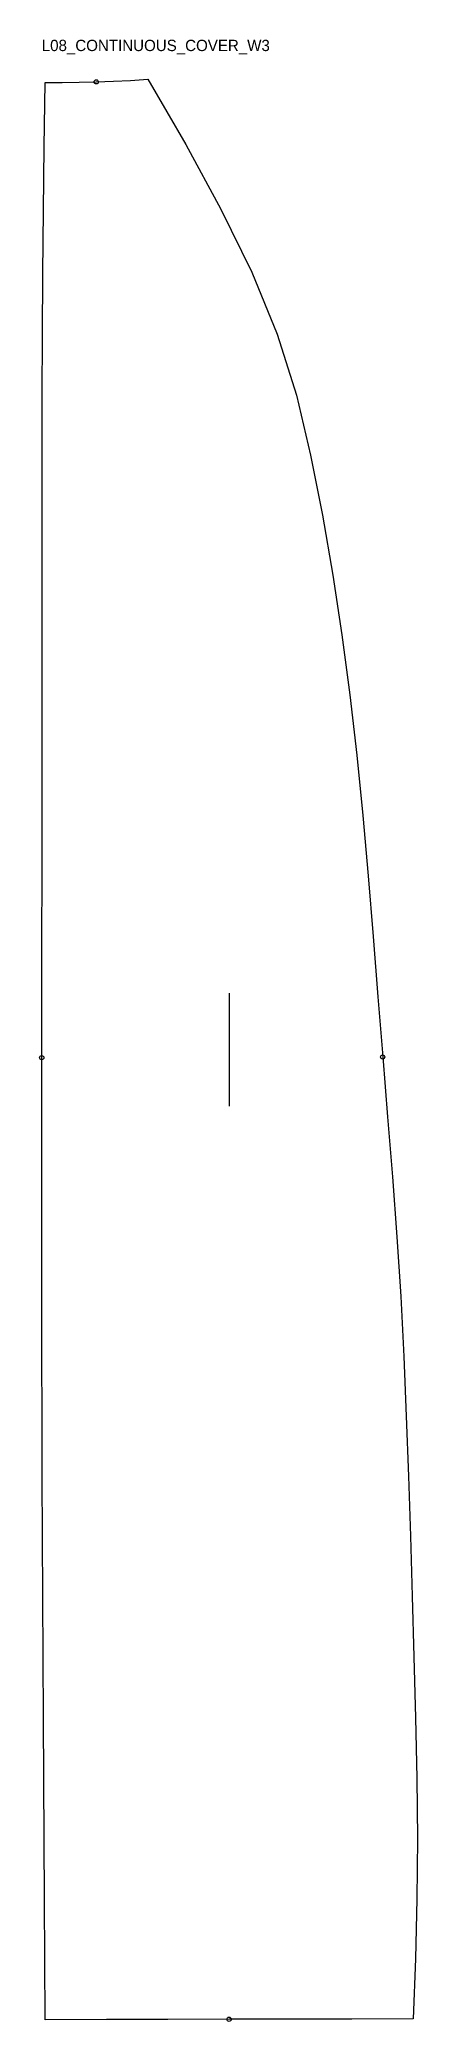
# Model space of a CAD drawing. Header units: millimetres. Extents: x -4 to 264, y -1 to 1403.
import ezdxf

# ---------------------------------------------------------------- set-up
doc = ezdxf.new("R2010")
doc.units = ezdxf.units.MM
for name, color, linetype in [('CUT', 1, 'Continuous'), ('GRAIN', 3, 'Continuous'), ('ID', 7, 'Continuous'), ('NOTCH', 2, 'Continuous'), ('SEAM', 5, 'Continuous')]:
    doc.layers.add(name, color=color, linetype=linetype)

msp = doc.modelspace()

# ---------------------------------------------------------------- linework, layer by layer
at = {"layer": 'CUT'}
msp.add_lwpolyline([(0, 0), (-0.2, 42.5), (-0.4, 85.1), (-0.6, 127.8), (-0.8, 170.5), (-1.1, 213.6), (-1.4, 256.6), (-1.6, 299.5), (-1.8, 342.2), (-2, 384.7), (-2.1, 427.1), (-2.2, 469.5), (-2.3, 511.8), (-2.3, 554.2), (-2.3, 596.6), (-2.3, 639.1), (-2.3, 681.5), (-2.3, 724.1), (-2.2, 766.8), (-2.1, 809.8), (-2, 852.7), (-2, 895.5), (-2, 938.1), (-1.9, 980.5), (-2, 1022.9), (-2, 1065.4), (-2, 1107.8), (-1.9, 1150.4), (-1.7, 1193.3), (-1.5, 1237), (-1.1, 1281.5), (-0.6, 1326.7), (0, 1372.3), (12.1, 1372.3), (24.2, 1372.4), (36.3, 1372.7), (48.5, 1373.1), (60.7, 1373.7), (73, 1374.5), (99.8, 1328.3), (124.7, 1282.6), (146.6, 1237.8), (164.7, 1193.9), (178.2, 1150.9), (188.3, 1108.3), (196.8, 1065.8), (204.1, 1023.4), (210.4, 981), (216, 938.5), (221, 895.9), (225.4, 853.1), (229.2, 810.2), (232.7, 767.3), (236, 724.5), (239.4, 682), (242.9, 639.5), (246.3, 597.1), (249.5, 554.7), (252.2, 512.3), (254.3, 469.9), (256.1, 427.6), (257.6, 385.1), (259, 342.6), (260.2, 300), (261.5, 257.1), (262.7, 214), (263.6, 171.1), (264, 128.3), (263.6, 85.7), (262.6, 43.1), (261.1, 0.7), (217.6, 0.5), (174, 0.5), (130.5, 0.4), (87, 0.3), (43.5, 0.2), (0, 0)], close=True, dxfattribs=at)
at = {"layer": 'GRAIN'}
msp.add_line((130.8, 647.2), (130.8, 727.2), dxfattribs=at)
at = {"layer": 'NOTCH'}
for centre in [(36.3, 1372.7), (-2.3, 681.5), (239.4, 682), (130.5, 0.4)]:
    msp.add_circle(centre, 1.5, dxfattribs=at)
at = {"layer": 'SEAM'}
msp.add_lwpolyline([(0, 0), (-0.2, 42.5), (-0.4, 85.1), (-0.6, 127.8), (-0.8, 170.5), (-1.1, 213.6), (-1.4, 256.6), (-1.6, 299.5), (-1.8, 342.2), (-2, 384.7), (-2.1, 427.1), (-2.2, 469.5), (-2.3, 511.8), (-2.3, 554.2), (-2.3, 596.6), (-2.3, 639.1), (-2.3, 681.5), (-2.3, 724.1), (-2.2, 766.8), (-2.1, 809.8), (-2, 852.7), (-2, 895.5), (-2, 938.1), (-1.9, 980.5), (-2, 1022.9), (-2, 1065.4), (-2, 1107.8), (-1.9, 1150.4), (-1.7, 1193.3), (-1.5, 1237), (-1.1, 1281.5), (-0.6, 1326.7), (0, 1372.3), (12.1, 1372.3), (24.2, 1372.4), (36.3, 1372.7), (48.5, 1373.1), (60.7, 1373.7), (73, 1374.5), (99.8, 1328.3), (124.7, 1282.6), (146.6, 1237.8), (164.7, 1193.9), (178.2, 1150.9), (188.3, 1108.3), (196.8, 1065.8), (204.1, 1023.4), (210.4, 981), (216, 938.5), (221, 895.9), (225.4, 853.1), (229.2, 810.2), (232.7, 767.3), (236, 724.5), (239.4, 682), (242.9, 639.5), (246.3, 597.1), (249.5, 554.7), (252.2, 512.3), (254.3, 469.9), (256.1, 427.6), (257.6, 385.1), (259, 342.6), (260.2, 300), (261.5, 257.1), (262.7, 214), (263.6, 171.1), (264, 128.3), (263.6, 85.7), (262.6, 43.1), (261.1, 0.7), (217.6, 0.5), (174, 0.5), (130.5, 0.4), (87, 0.3), (43.5, 0.2)], close=True, dxfattribs=at)

# ---------------------------------------------------------------- texts
at = {"layer": 'ID'}
msp.add_text('L08_CONTINUOUS_COVER_W3', height=8, dxfattribs=at).set_placement((-2.3, 1394.5))

doc.saveas('drawing.dxf')
